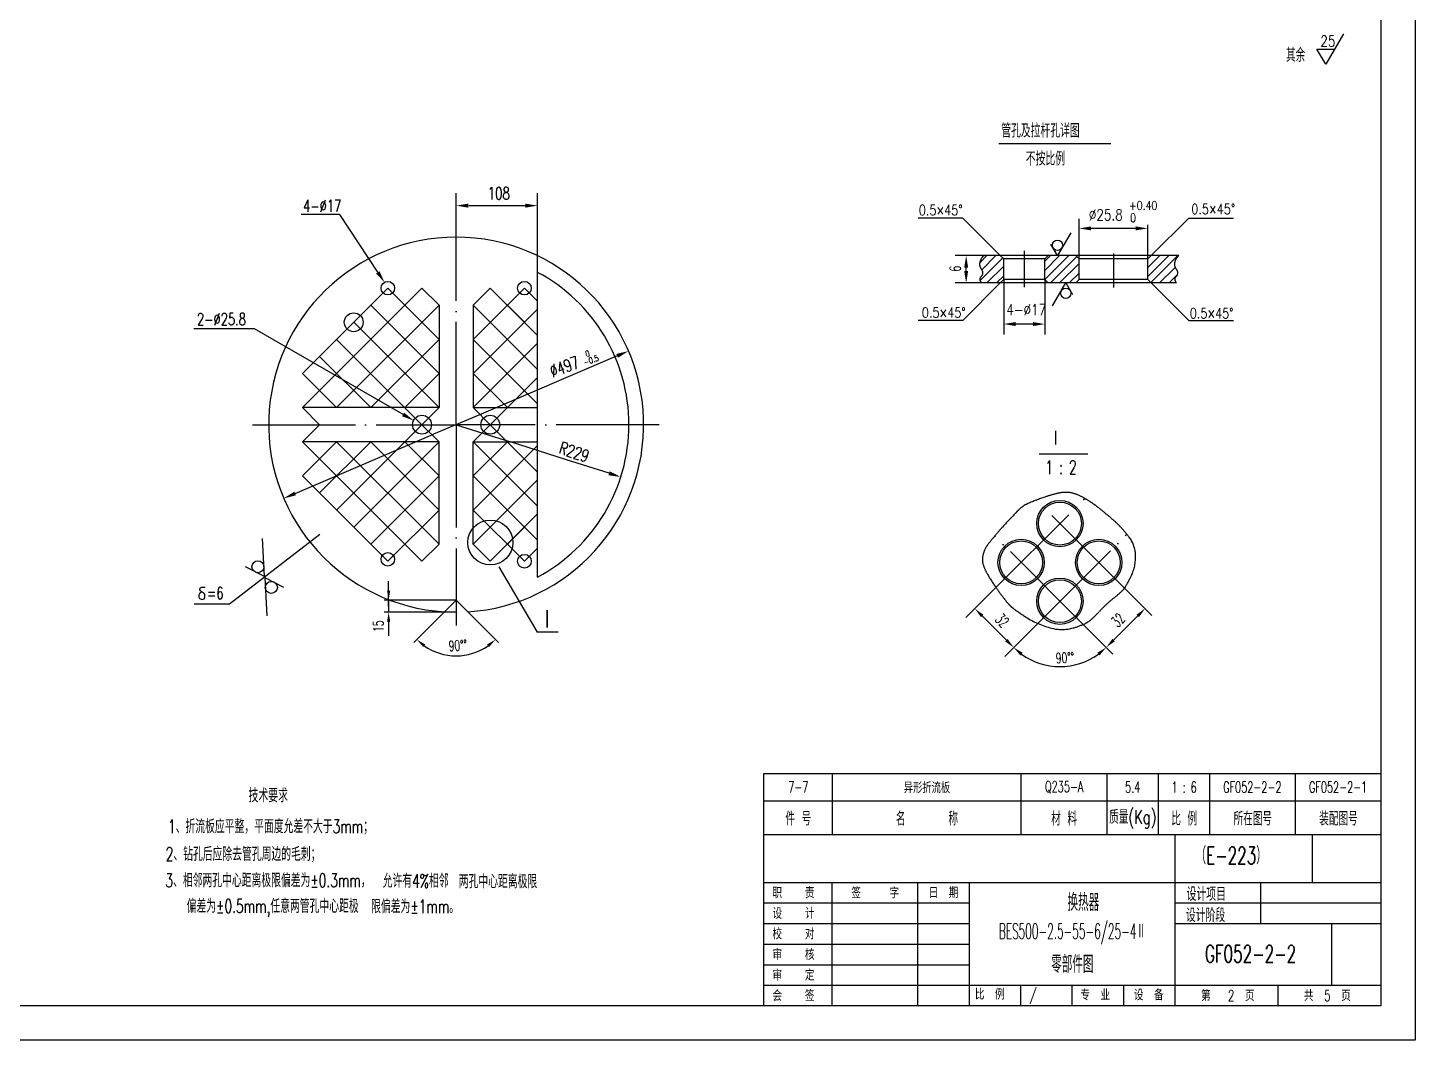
# Model space of a CAD drawing. Extents: x -1168 to 1459, y 189 to 1542.
# Drawn here: x 1036.3 to 1440.9, y 948 to 1243.3 of the extents above; entities that cross this region are included whole.
import ezdxf
from ezdxf.enums import TextEntityAlignment as Align

# ---------------------------------------------------------------- set-up
doc = ezdxf.new("R2010")
doc.units = 0
doc.header["$MEASUREMENT"] = 0
doc.linetypes.add('DASHDOT-M', pattern=[36, 30, -3, 0, -3])
doc.linetypes.add('DIVIDE-M', pattern=[39, 30, -3, 0, -3, 0, -3])
doc.layers.get('0').update_dxf_attribs({"linetype": 'CONTINUOUS'})
for name, color, linetype in [('CDR_DWG1', 4, 'CONTINUOUS'), ('CDR_DWG2', 2, 'CONTINUOUS'), ('CDR_DWG3', 1, 'DASHDOT-M'), ('CDR_DWG4', 3, 'DIVIDE-M')]:
    doc.layers.add(name, color=color, linetype=linetype)
doc.styles.add('HZ', font='romans', dxfattribs={"width": 0.7, "bigfont": 'hz'})

# ---------------------------------------------------------------- blocks, each defined once
blk = doc.blocks.new('SY', base_point=(289.2, -51.1))
blk.add_circle((289.2, -51.1), 9)

msp = doc.modelspace()

# ---------------------------------------------------------------- linework, layer by layer
for p, q in [((1440.9, 1542.01), (1440.9, 948.01)), ((1161.23, 1183.66), (1161.23, 1195)), ((1184.99, 1171.95), (1184.99, 1195)), ((1164.93, 1191.4), (1181.39, 1191.4)), ((1127.28, 1188.86), (1116, 1188.86)), ((1138.39, 1171.96), (1127.28, 1188.86)), ((1308.96, 1187.78), (1295.91, 1187.78)), ((1319.9, 1176.84), (1308.96, 1187.78)), ((1342.9, 1175.84), (1342.9, 1187.52)), ((1362.9, 1175.84), (1362.9, 1185.83)), ((1363.9, 1176.84), (1374.85, 1187.78)), ((1374.85, 1187.78), (1387.9, 1187.78)), ((1359.4, 1184.76), (1346.4, 1184.76)), ((1326.9, 1178.22), (1326.9, 1167.66)), ((1315.11, 1176.84), (1306.75, 1176.84)), ((1309.95, 1172.34), (1309.95, 1173.34)), ((1316, 1176.84), (1313.91, 1174.75)), ((1320.6, 1176.14), (1314.01, 1169.55)), ((1318.65, 1176.84), (1314.53, 1172.72)), ((1320.9, 1173.79), (1315.95, 1168.84)), ((1339.86, 1176.84), (1332.86, 1169.84)), ((1337.21, 1176.84), (1332.9, 1172.53)), ((1334.56, 1176.84), (1332.9, 1175.18)), ((1342.21, 1176.53), (1334.51, 1168.84)), ((1342.9, 1174.57), (1337.17, 1168.84)), ((1369.03, 1176.84), (1362.9, 1170.71)), ((1366.38, 1176.84), (1362.9, 1173.36)), ((1371.68, 1176.84), (1363.79, 1168.95)), ((1370.89, 1173.4), (1366.33, 1168.84)), ((1320.9, 1170.96), (1318.78, 1168.84)), ((1320.9, 1169.84), (1320.9, 1153.86)), ((1332.9, 1169.84), (1332.9, 1153.86)), ((1342.9, 1171.75), (1340, 1168.84)), ((1371.33, 1171.01), (1369.16, 1168.84)), ((1116.43, 1132.5), (1151.27, 1167.34)), ((1116.43, 1142.45), (1141.32, 1167.34)), ((1156.25, 1152.41), (1141.32, 1167.34)), ((1156.25, 1162.37), (1151.27, 1167.34)), ((1166.21, 1152.41), (1181.14, 1167.34)), ((1166.21, 1162.37), (1171.19, 1167.34)), ((1184.99, 1153.54), (1171.19, 1167.34)), ((1184.99, 1163.5), (1181.14, 1167.34)), ((1314.47, 1168.84), (1306.75, 1168.84)), ((1319.9, 1168.84), (1308.96, 1157.89)), ((1363.9, 1168.84), (1374.85, 1157.89)), ((1126.38, 1132.5), (1156.25, 1162.37)), ((1156.25, 1142.45), (1136.34, 1162.37)), ((1184.99, 1143.58), (1166.21, 1162.37)), ((1166.21, 1142.45), (1184.99, 1161.24)), ((1156.25, 1132.5), (1131.36, 1157.39)), ((1308.96, 1157.89), (1295.91, 1157.89)), ((1374.85, 1157.89), (1387.9, 1157.89)), ((1102.48, 1155.47), (1084.73, 1155.47)), ((1145.77, 1130.5), (1102.48, 1155.47)), ((1329.4, 1156.86), (1324.4, 1156.86)), ((1151.27, 1127.52), (1126.38, 1152.41)), ((1136.34, 1132.5), (1156.25, 1152.41)), ((1184.99, 1133.63), (1166.21, 1152.41)), ((1166.21, 1132.5), (1184.99, 1151.28)), ((1136.34, 1132.5), (1121.41, 1147.43)), ((1208.19, 1147.59), (1167.8, 1130.33)), ((1126.38, 1132.5), (1116.43, 1142.45)), ((1146.3, 1132.5), (1156.25, 1142.45)), ((1176.16, 1132.5), (1166.21, 1142.45)), ((1171.19, 1127.52), (1184.99, 1141.32)), ((1121.41, 1127.52), (1116.43, 1132.5)), ((1151.27, 1127.52), (1156.25, 1132.5)), ((1167.8, 1130.33), (1154.66, 1124.71)), ((1171.19, 1127.52), (1166.21, 1132.5)), ((1121.41, 1127.52), (1116.43, 1122.54)), ((1151.27, 1127.52), (1126.38, 1102.63)), ((1151.27, 1127.52), (1156.25, 1122.54)), ((1161.23, 1127.52), (1177.09, 1122.48)), ((1171.19, 1127.52), (1166.21, 1122.54)), ((1171.19, 1127.52), (1184.99, 1113.72)), ((1114.27, 1107.45), (1154.66, 1124.71)), ((1116.43, 1122.54), (1151.27, 1087.7)), ((1126.38, 1122.54), (1116.43, 1112.59)), ((1136.34, 1122.54), (1121.41, 1107.61)), ((1126.38, 1122.54), (1156.25, 1092.67)), ((1156.25, 1122.54), (1131.36, 1097.65)), ((1136.34, 1122.54), (1156.25, 1102.63)), ((1146.3, 1122.54), (1156.25, 1112.59)), ((1166.21, 1122.54), (1184.99, 1103.76)), ((1176.16, 1122.54), (1166.21, 1112.59)), ((1184.99, 1121.41), (1166.21, 1102.63)), ((1193.38, 1117.3), (1177.09, 1122.48)), ((1205.81, 1113.35), (1193.38, 1117.3)), ((1116.43, 1112.59), (1141.32, 1087.7)), ((1156.25, 1112.59), (1136.34, 1092.67)), ((1166.21, 1112.59), (1184.99, 1093.8)), ((1184.99, 1111.46), (1166.21, 1092.67)), ((1156.25, 1102.63), (1141.32, 1087.7)), ((1166.21, 1102.63), (1181.14, 1087.7)), ((1184.99, 1101.5), (1171.19, 1087.7)), ((1121.53, 1095.48), (1095.15, 1075.19)), ((1105.37, 1083.22), (1104.77, 1094.37)), ((1156.25, 1092.67), (1151.27, 1087.7)), ((1166.21, 1092.67), (1171.19, 1087.7)), ((1184.99, 1091.54), (1181.14, 1087.7)), ((1105.37, 1083.22), (1099.85, 1086.03)), ((1173.67, 1086.06), (1184.86, 1067.04)), ((1105.4, 1082.96), (1110.92, 1080.15)), ((1105.4, 1082.96), (1106.01, 1071.81)), ((1141.54, 1074.59), (1141.54, 1081.84)), ((1319.5, 1080.88), (1309.89, 1071.28)), ((1355.38, 1080.59), (1364.07, 1071.9)), ((1086.28, 1078.03), (1086.19, 1077.79)), ((1086.19, 1077.79), (1086.23, 1077.26)), ((1086.23, 1077.26), (1086.26, 1077.09)), ((1086.26, 1077.09), (1086.44, 1076.86)), ((1086.41, 1078.25), (1086.28, 1078.03)), ((1086.64, 1078.44), (1086.41, 1078.25)), ((1086.44, 1076.86), (1086.69, 1076.69)), ((1086.51, 1079.38), (1086.52, 1079.74)), ((1086.64, 1079.05), (1086.51, 1079.38)), ((1086.52, 1079.74), (1086.65, 1079.93)), ((1086.87, 1078.83), (1086.64, 1079.05)), ((1086.78, 1078.59), (1086.64, 1078.44)), ((1086.65, 1079.93), (1086.94, 1080.11)), ((1086.69, 1076.69), (1087.07, 1076.57)), ((1087.12, 1078.68), (1086.78, 1078.59)), ((1087.18, 1078.66), (1086.87, 1078.83)), ((1086.94, 1080.11), (1087.18, 1080.15)), ((1087.07, 1076.57), (1087.44, 1076.61)), ((1087.18, 1080.15), (1088.02, 1080.15)), ((1087.4, 1078.56), (1087.18, 1078.66)), ((1087.58, 1078.44), (1087.4, 1078.56)), ((1087.44, 1076.61), (1087.74, 1076.73)), ((1087.79, 1078.27), (1087.58, 1078.44)), ((1087.74, 1076.73), (1087.96, 1077)), ((1087.96, 1078.03), (1087.79, 1078.27)), ((1087.99, 1077.7), (1087.96, 1078.03)), ((1087.96, 1077), (1087.99, 1077.7)), ((1161.23, 1076.32), (1140.29, 1076.32)), ((1141.54, 1076.32), (1141.54, 1072.85)), ((1095.15, 1075.19), (1084.81, 1075.19)), ((1149.63, 1072.85), (1140.29, 1072.85)), ((1157.86, 1072.96), (1148.88, 1063.98)), ((1161.23, 1072.85), (1149.63, 1072.85)), ((1164.6, 1072.96), (1173.57, 1063.98)), ((1141.54, 1070.05), (1141.54, 1065.93)), ((1321.68, 1064.68), (1314.61, 1071.75)), ((1330.81, 1069.57), (1321.21, 1059.96)), ((1344.07, 1069.28), (1352.76, 1060.59)), ((1352.92, 1064.69), (1359.99, 1071.76)), ((1191, 1067.04), (1184.86, 1067.04)), ((1250.91, 1017.83), (1431.02, 1017.83)), ((1250.9, 1008.04), (1430.9, 1008.04)), ((1370.9, 958.04), (1370.9, 1008.04)), ((1410.9, 994.04), (1410.9, 1008.04)), ((1270.9, 958.04), (1270.9, 994.04)), ((1295.9, 958.04), (1295.9, 994.04)), ((1310.9, 958.04), (1310.9, 994.04)), ((1395.9, 982.04), (1395.9, 994.04)), ((1395.9, 982.04), (1395.9, 994.04)), ((1250.9, 988.04), (1310.9, 988.04)), ((1370.9, 988.04), (1430.9, 988.04)), ((1250.9, 982.04), (1310.9, 982.04)), ((1370.9, 982.04), (1430.9, 982.04)), ((1416.52, 982.04), (1416.52, 964.04)), ((1250.9, 976.04), (1310.9, 976.04)), ((1250.9, 970.04), (1310.9, 970.04)), ((1250.9, 964.04), (1430.9, 964.04)), ((1325.9, 958.04), (1325.9, 964.04)), ((1340.9, 958.04), (1340.9, 964.04)), ((1355.9, 958.04), (1355.9, 964.04)), ((1400.9, 958.04), (1400.9, 964.04)), ((1440.9, 948.01), (599.9, 948.01))]:
    msp.add_line(p, q)
for points in [[(1419.94, 1241.53), (1414.79, 1232.61), (1412.21, 1237.07), (1417.36, 1237.07)], [(1340.43, 1183.51), (1336.58, 1176.84), (1334.65, 1180.17)], [(1335.15, 1162.17), (1339, 1168.84), (1340.93, 1165.5)], [(1166.21, 1132.5), (1184.99, 1132.5)], [(1166.21, 1122.54), (1184.99, 1122.54)]]:
    msp.add_lwpolyline(points)
for centre, radius in [((1336.58, 1179.84), 1.5), ((1339, 1165.84), 1.5), ((1171.2, 1093.17), 6.55), ((1103.43, 1086.11), 1.75), ((1107.34, 1080.07), 1.75)]:
    msp.add_circle(centre, radius)
for centre, radius, start, end in [((1161.23, 1076.32), 16.21, 234.91, 305.09), ((1337.29, 1076.05), 19.08, 234.0169, 305.9831)]:
    msp.add_arc(centre, radius, start, end)
for points in [[(1164.83, 1190.8), (1164.83, 1192), (1161.23, 1191.4)], [(1181.39, 1190.8), (1181.39, 1192), (1184.99, 1191.4)], [(1346.4, 1185.34), (1346.4, 1184.18), (1342.9, 1184.76)], [(1359.4, 1185.34), (1359.4, 1184.18), (1362.9, 1184.76)], [(1309.37, 1173.34), (1310.53, 1173.34), (1309.95, 1176.84)], [(1138.89, 1172.29), (1137.89, 1171.63), (1140.37, 1168.96)], [(1309.37, 1172.34), (1310.53, 1172.34), (1309.95, 1168.84)], [(1324.4, 1157.45), (1324.4, 1156.28), (1320.9, 1156.86)], [(1329.4, 1157.45), (1329.4, 1156.28), (1332.9, 1156.86)], [(1208.43, 1147.03), (1207.96, 1148.14), (1211.5, 1149)], [(1146.07, 1131.02), (1145.47, 1129.98), (1148.89, 1128.7)], [(1205.99, 1113.93), (1205.63, 1112.78), (1209.24, 1112.26)], [(1114.5, 1106.9), (1114.03, 1108), (1110.96, 1106.04)], [(1141.08, 1079.12), (1142.01, 1079.12), (1141.54, 1076.32)], [(1141.08, 1070.05), (1142.01, 1070.05), (1141.54, 1072.85)], [(1314.96, 1072.1), (1314.26, 1071.4), (1312.49, 1073.87)], [(1359.64, 1072.12), (1360.35, 1071.41), (1362.11, 1073.89)], [(1151.61, 1062.7), (1152.21, 1063.42), (1149.77, 1064.86)], [(1170.25, 1063.42), (1170.85, 1062.7), (1172.69, 1064.86)], [(1322.03, 1065.03), (1321.33, 1064.33), (1323.8, 1062.56)], [(1352.57, 1065.05), (1353.27, 1064.34), (1350.8, 1062.57)], [(1325.76, 1060.23), (1326.41, 1060.99), (1323.8, 1062.56)], [(1348.18, 1060.99), (1348.83, 1060.23), (1350.79, 1062.56)]]:
    msp.add_solid(points)
at = {"layer": 'CDR_DWG1'}
for p, q in [((1430.9, 1532.01), (1430.9, 958.01)), ((1320.36, 1176.84), (1315.11, 1176.84)), ((1320.9, 1175.84), (1319.9, 1176.84)), ((1333.45, 1176.84), (1320.36, 1176.84)), ((1320.9, 1169.84), (1320.9, 1175.84)), ((1332.9, 1175.84), (1320.9, 1175.84)), ((1332.9, 1175.84), (1333.9, 1176.84)), ((1332.9, 1169.84), (1332.9, 1175.84)), ((1342.36, 1176.84), (1333.45, 1176.84)), ((1342.9, 1175.84), (1341.9, 1176.84)), ((1363.45, 1176.84), (1342.36, 1176.84)), ((1362.9, 1175.84), (1342.9, 1175.84)), ((1342.9, 1169.84), (1342.9, 1175.84)), ((1362.9, 1175.84), (1363.9, 1176.84)), ((1362.9, 1169.84), (1362.9, 1175.84)), ((1371.95, 1176.84), (1363.45, 1176.84)), ((1184.99, 1083.09), (1184.99, 1171.95)), ((1320.9, 1169.84), (1319.9, 1168.84)), ((1332.9, 1169.84), (1320.9, 1169.84)), ((1332.9, 1169.84), (1333.9, 1168.84)), ((1342.9, 1169.84), (1341.9, 1168.84)), ((1362.9, 1169.84), (1342.9, 1169.84)), ((1362.9, 1169.84), (1363.9, 1168.84)), ((1371.3, 1168.84), (1314.47, 1168.84)), ((1161.23, 1076.32), (1157.86, 1072.96)), ((1161.23, 1076.32), (1164.6, 1072.96)), ((1250.91, 1025.83), (1431.02, 1025.83)), ((1250.91, 1007.83), (1250.91, 1025.83)), ((1271.01, 1007.83), (1271.01, 1025.83)), ((1326.02, 1007.83), (1326.02, 1025.83)), ((1351.02, 1007.83), (1351.02, 1025.83)), ((1366.02, 1007.83), (1366.02, 1025.83)), ((1381.02, 1007.83), (1381.02, 1025.83)), ((1406.02, 1007.83), (1406.02, 1025.83)), ((1250.9, 1008.04), (1250.9, 958.01)), ((1250.9, 1008.04), (1430.9, 1008.04)), ((1370.9, 958.04), (1370.9, 1008.04)), ((1250.9, 994.04), (1430.9, 994.04)), ((1430.9, 958.01), (624.9, 958.01))]:
    msp.add_line(p, q, dxfattribs=at)
for points in [[(1156.25, 1132.5), (1116.43, 1132.5), (1121.41, 1137.48), (1116.43, 1142.45), (1136.34, 1162.37), (1141.32, 1157.39), (1151.27, 1167.34), (1156.25, 1162.37), (1156.25, 1132.5)], [(1184.99, 1161.24), (1181.14, 1157.39), (1171.19, 1167.34), (1166.21, 1162.37), (1166.21, 1132.5)], [(1156.25, 1122.54), (1116.43, 1122.54), (1121.41, 1117.56), (1116.43, 1112.59), (1136.34, 1092.67), (1141.32, 1097.65), (1151.27, 1087.7), (1156.25, 1092.67), (1156.25, 1122.54)], [(1184.99, 1093.8), (1181.14, 1097.65), (1171.19, 1087.7), (1166.21, 1092.67), (1166.21, 1122.54)]]:
    msp.add_lwpolyline(points, dxfattribs=at)
for centre, radius in [((1131.36, 1157.39), 2.75), ((1151.27, 1127.52), 2.75), ((1171.19, 1127.52), 2.75), ((1337.29, 1098.68), 6.75), ((1337.29, 1098.68), 6.25), ((1325.98, 1087.37), 6.75), ((1325.98, 1087.37), 6.25), ((1348.61, 1087.37), 6.75), ((1348.61, 1087.37), 6.25), ((1337.29, 1076.05), 6.75), ((1337.29, 1076.05), 6.25)]:
    msp.add_circle(centre, radius, dxfattribs=at)
for radius, start, end in [(54.67, 273.5352, 266.4648), (50.38, 298.1392, 61.8608)]:
    msp.add_arc((1161.23, 1127.52), radius, start, end, dxfattribs=at)
at = {"layer": 'CDR_DWG2'}
for p, q in [((1319.48, 1209.53), (1352.1, 1209.53)), ((1331.2, 1119.06), (1345.45, 1119.06))]:
    msp.add_line(p, q, dxfattribs=at)
at = {"layer": 'CDR_DWG3', "linetype": 'DASHDOT-M'}
for p, q in [((1161.23, 1127.52), (1161.23, 1183.66)), ((1352.9, 1177.47), (1352.9, 1167.57)), ((1101.84, 1127.52), (1161.23, 1127.52)), ((1161.23, 1127.52), (1161.23, 1068.98)), ((1220.42, 1127.52), (1161.23, 1127.52)), ((1318.65, 1080.03), (1344.6, 1105.98)), ((1356.12, 1079.85), (1330.44, 1105.54)), ((1344.07, 1069.28), (1318.28, 1095.07)), ((1330.81, 1069.57), (1356.81, 1095.56))]:
    msp.add_line(p, q, dxfattribs=at)
at = {"layer": 'CDR_DWG4', "linetype": 'DIVIDE-M'}
for points in [[(1315.11, 1176.84, 0.09287), (1314.2, 1175.64, 0.107934), (1313.87, 1174.38, 0.198032), (1314.44, 1172.82, -0.243275), (1314.81, 1171.49, -0.177796), (1314.32, 1170.72, 0.2131), (1313.95, 1170.04, 0.1198), (1314.05, 1169.43, 0.101396), (1314.47, 1168.84)], [(1371.95, 1176.84, 0.09287), (1371.03, 1175.64, 0.107934), (1370.7, 1174.38, 0.198032), (1371.28, 1172.82, -0.243275), (1371.64, 1171.49, -0.177796), (1371.15, 1170.72, 0.2131), (1370.79, 1170.04, 0.1198), (1370.89, 1169.43, 0.101396), (1371.3, 1168.84)]]:
    msp.add_lwpolyline(points, format="xyb", dxfattribs=at)
msp.add_lwpolyline([(1318.65, 1080.03, -0.023977), (1316.15, 1083.94, -0.041569), (1315.02, 1086.37, -0.136871), (1314.78, 1089.21, -0.111271), (1316.18, 1092.41, -0.01502), (1317.91, 1094.63, -0.010523), (1320.55, 1097.68, -0.009998), (1325.03, 1102.45, -0.037701), (1326.34, 1103.6, -0.059647), (1327.92, 1104.51, -0.020375), (1332.9, 1106.42, -0.017092), (1335.97, 1107.34, -0.029449), (1337.79, 1107.71, -0.087448), (1340.71, 1107.61, -0.076351), (1343.84, 1106.42, -0.014588), (1346.12, 1105.05, -0.01865), (1347.83, 1103.85, -0.009886), (1349.56, 1102.49, -0.005092), (1352.85, 1099.74, -0.029478), (1354.88, 1097.78, -0.020788), (1357.48, 1094.72, -0.149114), (1359.33, 1089.9, -0.123357), (1358.25, 1083.79, -0.031047), (1356.4, 1080.27, -0.070606), (1355.29, 1078.91, -0.019019), (1353.12, 1077.06, 0.018662), (1350.92, 1075.18, 0.020772), (1348.76, 1073.03, -0.020092), (1346.54, 1070.81, -0.075492), (1344.74, 1069.59, -0.042645), (1341.14, 1068.24, -0.12342), (1335.37, 1068.07, -0.085917), (1327.76, 1071.19, -0.018798), (1323.61, 1074.02, -0.055143), (1322.35, 1075.18, -0.015916), (1321, 1076.84, -0.008606)], format="xyb", close=True, dxfattribs=at)

# ---------------------------------------------------------------- block references
at = {"layer": 'CDR_DWG1', "xscale": 0.22, "yscale": 0.22, "zscale": 0.22}
for p in [(1141.32, 1167.34), (1181.14, 1167.34), (1141.32, 1088.26), (1181.14, 1087.7)]:
    msp.add_blockref('SY', p, dxfattribs=at)

# ---------------------------------------------------------------- texts
at = {"style": 'HZ'}
for s, height, width, p in [('25', 3.2, 0.8, (1413.23, 1237.77)), ('其余', 4, 0.7, (1403.21, 1233.32)), ('108', 3.6, 0.7, (1170.43, 1193.2)), ('4-%%C17', 3.5, 0.7, (1116.61, 1189.58)), ('0.5×45%%D', 3, 0.8, (1296.14, 1188.59)), ('%%C25.8', 3.2, 0.8, (1345.73, 1187.1)), ('+0.40', 2.5, 0.8, (1357.45, 1190.19)), ('0.5×45%%D', 3, 0.8, (1375.61, 1188.92)), ('0', 2.5, 0.8, (1357.77, 1186.61)), ('0.5×45%%D', 3, 0.8, (1297.04, 1158.73)), ('4-%%c17', 3.2, 0.8, (1321.65, 1159.44)), ('0.5×45%%D', 3, 0.8, (1375.16, 1158.5)), ('2-%%C25.8', 3.5, 0.7, (1085.65, 1156.54)), ('=6', 3.5, 0.7, (1088.57, 1076.64)), ('技术要求', 4, 0.65, (1100.72, 1017.4)), ('1、折流板应平整，平面度允差不大于3mm；', 4, 0.65, (1077.22, 1008.37)), ('2、钻孔后应除去管孔周边的毛刺；', 4, 0.65, (1076.54, 1000.31)), ('（E-223）', 5, 0.65, (1376.83, 999.38)), ('3、相邻两孔中心距离极限偏差为%%P0.3mm，', 4, 0.65, (1076.45, 992.63)), ('允许有4%%%相邻', 4, 0.65, (1139.82, 992.48)), ('两孔中心距离极限', 4, 0.65, (1161.99, 992.32)), ('职    责', 3.2, 0.7, (1253.46, 989.42)), ('签     字', 3.2, 0.7, (1276.47, 989.37)), ('日  期', 3.2, 0.7, (1299.01, 989.46)), ('设计项目', 4, 0.65, (1374.24, 988.63)), ('  偏差为%%p0.5mm,任意两管孔中心距极', 4, 0.65, (1079.09, 985.14)), ('限偏差为%%p1mm。', 4, 0.65, (1136.42, 985.03)), ('设    计', 3.2, 0.7, (1253.46, 983.42)), ('设计阶段', 4, 0.65, (1374.04, 982.48)), ('校    对', 3.2, 0.7, (1253.46, 977.42)), ('GF052-2-2', 5, 0.65, (1379.57, 970.72)), ('审    核', 3.2, 0.7, (1253.46, 971.42)), ('审    定', 3.2, 0.7, (1253.46, 965.42)), ('会    签', 3.2, 0.7, (1253.46, 959.42)), ('比  例', 3.2, 0.7, (1312.49, 959.85)), ('/', 3.2, 0.7, (1328.45, 959.67)), ('专  业', 3.2, 0.7, (1343.26, 959.64)), ('设  备', 3.2, 0.7, (1358.84, 959.63)), ('第   2  页', 3.2, 0.7, (1378.44, 959.44)), ('共  5  页', 3.2, 0.7, (1408.44, 959.44))]:
    msp.add_text(s, height=height, dxfattribs=dict(at, width=width)).set_placement(p)
for s, height, rotation, width, p in [('6', 3.2, 90, 0.6, (1308.35, 1172.2)), ('0', 1.7, 19.8686, 0.7, (1199.26, 1147.26)), ('%%c497', 3.6, 19.8686, 0.7, (1189.32, 1141.28)), ('-0.5', 1.7, 19.8686, 0.7, (1198.77, 1144.75)), ('R229', 3.6, 341.5701, 0.7, (1190.92, 1119.21)), ('32', 3.2, 315, 0.6, (1318.14, 1070.48)), ('32', 3.2, 45, 0.6, (1354.19, 1068.23)), ('15', 3, 90, 0.65, (1140.04, 1067.1)), ('90%%d%%d', 3, 3.5158, 0.65, (1159.14, 1061.46)), ('90%%d%%d', 3, 2.8422, 0.65, (1336.17, 1057.94))]:
    msp.add_text(s, height=height, rotation=rotation, dxfattribs=dict(at, width=width)).set_placement(p)
at = {"style": 'HZ', "width": 0.7}
msp.add_text('I', height=5, dxfattribs=at).set_placement((1187.8, 1068.41), align=Align.CENTER)
at = {"style": 'HZ'}
for s, height, width, p in [('7-7', 3.2, 0.65, (1261.01, 1021.83)), ('异形折流板', 3.2, 0.65, (1298.52, 1021.83)), ('Q235-A', 3.2, 0.65, (1338.52, 1021.83)), ('5.4', 3.2, 0.65, (1358.52, 1021.83)), ('1 : 6', 3.2, 0.65, (1373.52, 1021.83)), ('GF052-2-2', 3.2, 0.65, (1393.4, 1021.83)), ('GF052-2-1', 3.2, 0.65, (1418.4, 1021.83)), ('质量(Kg)', 4, 0.7, (1358.52, 1012.83)), ('件 号', 4, 0.7, (1261.01, 1012.83)), ('名      称', 4, 0.7, (1298.52, 1012.83)), ('材 料', 4, 0.7, (1338.52, 1012.83)), ('比 例', 4, 0.7, (1373.52, 1012.83)), ('所在图号', 4, 0.7, (1393.52, 1012.83)), ('装配图号', 4, 0.7, (1418.52, 1012.83)), ('换热器', 5, 0.65, (1344.13, 988.47)), ('BES500-2.5-55-6/25-4Ⅱ', 4.5, 0.5, (1340.94, 979.48)), ('零部件图', 5, 0.65, (1340.9, 970.42))]:
    msp.add_text(s, height=height, dxfattribs=dict(at, width=width)).set_placement(p, align=Align.MIDDLE)
at = {"layer": 'CDR_DWG2', "style": 'HZ', "width": 0.65}
for s, p in [('管孔及拉杆孔详图', (1320.18, 1211.26)), ('不按比例', (1327.34, 1203.09)), ('I', (1335.6, 1121.71)), ('1 : 2', (1333.03, 1113.08))]:
    msp.add_text(s, height=4, dxfattribs=at).set_placement(p)

doc.saveas('drawing.dxf')
